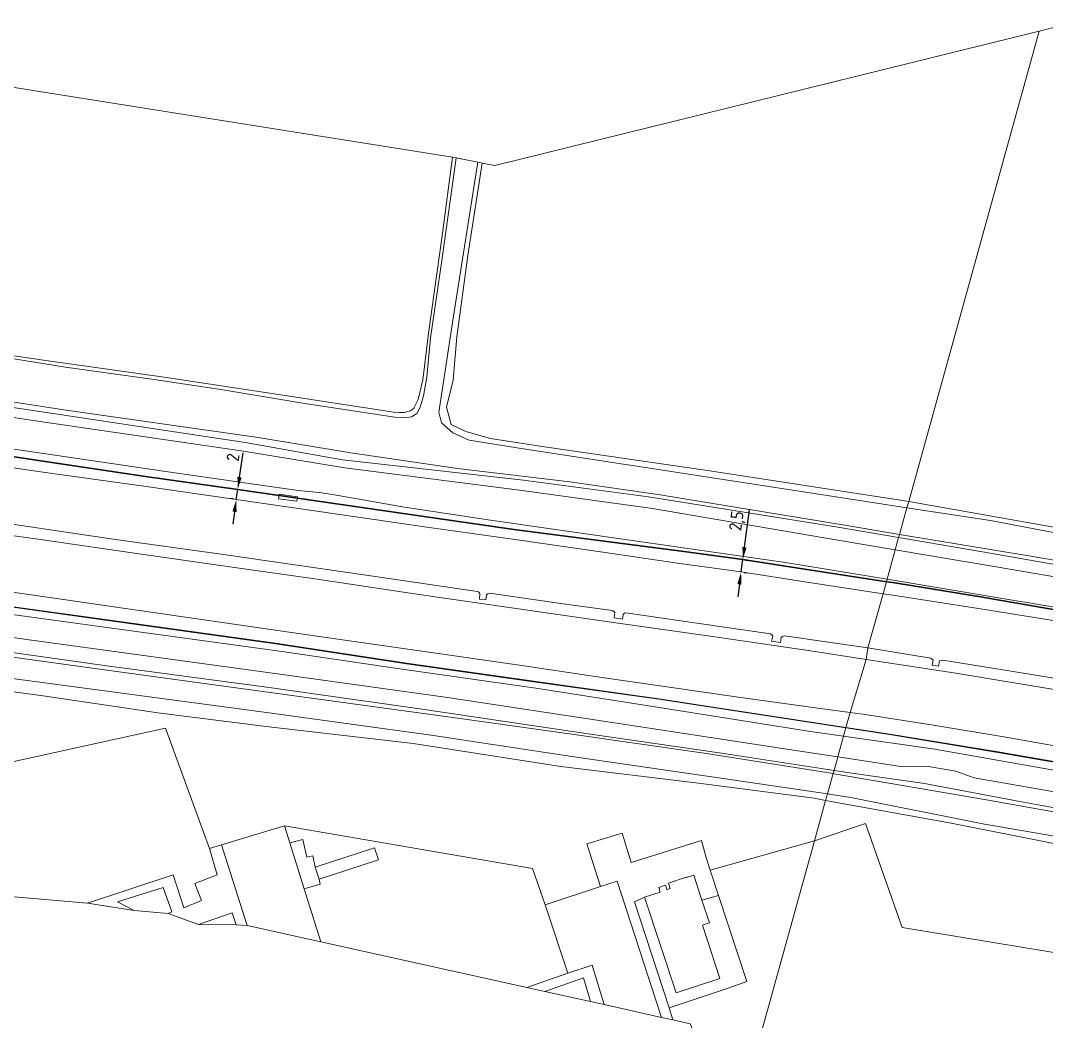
# Model space of a CAD drawing. Header units: metres. Extents: x 112942 to 118371, y 496117 to 499046.
# Drawn here: x 116646.8 to 116852.3, y 497158.4 to 497359 of the extents above; entities that cross this region are included whole.
import ezdxf

# ---------------------------------------------------------------- set-up
doc = ezdxf.new("R2010")
doc.units = ezdxf.units.M
for name, color, linetype, lineweight in [('B-WE-OG-TOPOKAART-G', 7, 'Continuous', 18), ('N-WE-KL-DATA_GLASVEZEL-G', 90, 'KL-GLASVEZEL-N', 35), ('N-WE-KL-DATA_GLASVEZEL-M', 7, 'Continuous', 18)]:
    doc.layers.add(name, color=color, linetype=linetype, lineweight=lineweight)
doc.styles.add('ISO', font='isocp.shx')
doc.linetypes.add('KL-GLASVEZEL-N', pattern='A,4,-1,[101,NLCS.SHX,S=0.5,R=0,X=0,Y=0],-1,4,-1,["G",Standard,S=1,R=0,X=-0.25,Y=-0.5],-1.5', length=12.5)
doc.dimstyles.new('ISO', dxfattribs={"dimtxt": 2.5, "dimasz": 2.5, "dimexe": 1.25, "dimexo": 0.625, "dimtad": 1, "dimtxsty": 'ISO', "dimcen": 2.5, "dimadec": 0, "dimazin": 0, "dimtfac": 1, "dimtmove": 0, "dimatfit": 3, "dimfxl": 0, "dimarcsym": 0})

# ---------------------------------------------------------------- blocks, each defined once
blk = doc.blocks.new('*D39')
at = {"layer": 'Defpoints', "color": 0, "transparency": 16777216}
for p in [(116791.51, 497250.93, 6.3), (116791.51, 497250.93), (116791.17, 497248.45, 2.42)]:
    blk.add_point(p, dxfattribs=at)
at = {"layer": 'N-WE-KL-DATA_GLASVEZEL-M', "color": 0, "lineweight": -2, "transparency": 16777216}
for p, q in [((116791.86, 497253.41), (116792.89, 497260.88)), ((116791.17, 497248.45), (116791.51, 497250.93)), ((116792.13, 497250.84), (116792.75, 497250.76)), ((116791.79, 497248.37), (116792.41, 497248.28)), ((116790.83, 497245.98), (116790.49, 497243.5))]:
    blk.add_line(p, q, dxfattribs=at)
at = {"layer": 'N-WE-KL-DATA_GLASVEZEL-M', "color": 0, "transparency": 16777216}
for points in [[(116791.44, 497253.46), (116792.27, 497253.35), (116791.51, 497250.93)], [(116790.42, 497246.03), (116791.24, 497245.92), (116791.17, 497248.45)]]:
    blk.add_solid(points, dxfattribs=at)
at = {"layer": 'N-WE-KL-DATA_GLASVEZEL-M', "color": 0, "transparency": 16777216, "insert": (116790.5, 497258.66), "char_height": 2.5, "attachment_point": 5, "rotation": 82.117, "style": 'ISO'}
blk.add_mtext('2,5', dxfattribs=at)
blk = doc.blocks.new('*D40')
at = {"layer": 'Defpoints', "color": 0, "transparency": 16777216}
for p in [(116690.34, 497264.97, 6.3), (116690.34, 497264.97), (116690.06, 497262.99, 2.23)]:
    blk.add_point(p, dxfattribs=at)
at = {"layer": 'N-WE-KL-DATA_GLASVEZEL-M', "color": 0, "lineweight": -2, "transparency": 16777216}
for p, q in [((116690.7, 497267.44), (116691.42, 497272.35)), ((116689.73, 497265.06), (116689.11, 497265.15)), ((116690.06, 497262.99), (116690.34, 497264.97)), ((116689.44, 497263.08), (116688.82, 497263.17)), ((116689.7, 497260.52), (116689.34, 497258.04))]:
    blk.add_line(p, q, dxfattribs=at)
at = {"layer": 'N-WE-KL-DATA_GLASVEZEL-M', "color": 0, "transparency": 16777216}
for points in [[(116690.29, 497267.5), (116691.12, 497267.38), (116690.34, 497264.97)], [(116689.28, 497260.58), (116690.11, 497260.46), (116690.06, 497262.99)]]:
    blk.add_solid(points, dxfattribs=at)
at = {"layer": 'N-WE-KL-DATA_GLASVEZEL-M', "color": 0, "transparency": 16777216, "insert": (116689.39, 497271.41), "char_height": 2.5, "attachment_point": 5, "rotation": 81.7216, "style": 'ISO'}
blk.add_mtext('2', dxfattribs=at)

msp = doc.modelspace()

# ---------------------------------------------------------------- linework, layer by layer
at = {"layer": 'B-WE-OG-TOPOKAART-G'}
for points, elevation in [([(116705.831, 497189.323), (116717.764, 497193.198), (116718.557, 497190.756), (116706.624, 497186.881), (116705.831, 497189.323)], -0.153), ([(116783.332, 497182.722), (116784.841, 497178.14), (116783.577, 497177.723), (116783.414, 497177.67), (116786.925, 497167.008), (116778.17, 497164.124), (116771.854, 497183.301), (116774.965, 497184.326), (116774.911, 497184.489), (116774.671, 497185.218), (116776.065, 497185.677), (116776.316, 497184.914), (116776.351, 497184.808), (116776.974, 497185.013), (116776.61, 497186.117), (116780.182, 497187.294), (116780.238, 497187.212), (116781.695, 497187.692), (116783.332, 497182.722)], -0.277)]:
    msp.add_lwpolyline(points, close=True, dxfattribs=dict(at, elevation=elevation))
for points in [[(116947.744, 497337.799, -1.014), (116944.67, 497324.3, -1.069), (116941.339, 497310.714, -0.953), (116938.609, 497299.704, -0.965), (116938.065, 497291.915, -1.165), (116934.715, 497276.08, -1.212), (116932.079, 497262.074, -1.128), (116928.649, 497251.809, -1.043), (116919.758, 497245.258, -1.197), (116899.451, 497249.652, -1.133), (116862.121, 497255.931, -1.283), (116824.745, 497262.597, -1.352), (116850.905, 497356.838, -0.959), (116859.462, 497358.953, -0.947), (116947.744, 497337.799, -1.014)], [(116824.745, 497262.597, -1.352), (116823.959, 497262.737, -1.353), (116784.433, 497268.766, -1.447), (116751.81, 497273.559, -1.417), (116740.944, 497275.204, -1.343), (116736.058, 497276.578, -1.317), (116733.098, 497278.025, -1.18), (116732.138, 497281.475, -1.067), (116733.481, 497286.919, -0.947), (116734.21, 497295.589, -1.153), (116736.437, 497311.866, -1.173), (116739.32, 497330.399, -1.383), (116741.876, 497329.884, -1.113), (116850.905, 497356.838, -0.959), (116824.745, 497262.597, -1.352)], [(116733.371, 497331.596, -1.352), (116731.305, 497315.798, -1.295), (116728.629, 497296.795, -1.268), (116727.417, 497286.945, -1.133), (116726.489, 497282.983, -1.055), (116725.649, 497281.288, -1.088), (116724.93, 497280.738, -1.088), (116723.703, 497280.411, -1.088), (116722.658, 497280.405, -1.091), (116721.614, 497280.474, -1.106), (116698.52, 497283.998, -1.232), (116675.614, 497287.48, -1.265), (116652.4, 497290.795, -1.298), (116626.637, 497294.512, -1.125), (116640.505, 497346.364, -0.991), (116733.371, 497331.596, -1.352)], [(116626.637, 497294.512, -1.125), (116652.4, 497290.795, -1.298), (116675.614, 497287.48, -1.265), (116698.52, 497283.998, -1.232), (116721.614, 497280.474, -1.106), (116722.658, 497280.405, -1.091), (116723.703, 497280.411, -1.088), (116724.93, 497280.738, -1.088), (116725.649, 497281.288, -1.088), (116726.489, 497282.983, -1.055), (116727.417, 497286.945, -1.133), (116728.629, 497296.795, -1.268), (116731.305, 497315.798, -1.295), (116733.371, 497331.596, -1.352)], [(116733.371, 497331.596, -1.352), (116734.113, 497331.447, -1.622), (116731.239, 497310.895, -1.646), (116728.931, 497295.347, -1.646), (116728.195, 497287.49, -1.646), (116727.559, 497283.782, -1.646), (116726.887, 497281.447, -1.646), (116726.234, 497280.187, -1.646), (116725.139, 497279.527, -1.646), (116723.757, 497279.319, -1.646), (116721.795, 497279.449, -1.646), (116703.813, 497282.219, -1.646), (116687.353, 497284.966, -1.646), (116673.583, 497287.005, -1.646), (116655.818, 497289.494, -1.646), (116641.27, 497291.817, -1.646)], [(116641.27, 497291.817, -1.646), (116655.818, 497289.494, -1.646), (116673.583, 497287.005, -1.646), (116687.353, 497284.966, -1.646), (116703.813, 497282.219, -1.646), (116721.795, 497279.449, -1.646), (116723.757, 497279.319, -1.646), (116725.139, 497279.527, -1.646), (116726.234, 497280.187, -1.646), (116726.887, 497281.447, -1.646), (116727.559, 497283.782, -1.646), (116728.195, 497287.49, -1.646), (116728.931, 497295.347, -1.646), (116731.239, 497310.895, -1.646), (116734.113, 497331.447, -1.622), (116738.438, 497330.576, -1.647)], [(116738.438, 497330.576, -1.647), (116733.365, 497298.416, -1.637), (116731.42, 497285.673, -1.63), (116730.622, 497280.452, -1.623), (116731.181, 497278.337, -1.623), (116733.42, 497276.324, -1.64), (116736.677, 497274.867, -1.653), (116747.614, 497273.116, -1.67), (116777.613, 497268.543, -1.68), (116810.176, 497263.527, -1.697), (116824.395, 497261.334, -1.688), (116822.912, 497255.993, -1.661), (116812.739, 497257.683, -1.66), (116774.949, 497263.922, -1.663), (116756.885, 497266.49, -1.673), (116734.359, 497269.212, -1.67), (116713.018, 497272.345, -1.66), (116694.437, 497275.377, -1.66), (116655.946, 497280.856, -1.657), (116625.857, 497285.478, -1.66)], [(116824.745, 497262.597, -1.352), (116824.395, 497261.334, -1.688), (116810.176, 497263.527, -1.697), (116777.613, 497268.543, -1.68), (116747.614, 497273.116, -1.67), (116736.677, 497274.867, -1.653), (116733.42, 497276.324, -1.64), (116731.181, 497278.337, -1.623), (116730.622, 497280.452, -1.623), (116731.42, 497285.673, -1.63), (116733.365, 497298.416, -1.637), (116738.438, 497330.576, -1.647), (116739.32, 497330.399, -1.383), (116736.437, 497311.866, -1.173), (116734.21, 497295.589, -1.153), (116733.481, 497286.919, -0.947), (116732.138, 497281.475, -1.067), (116733.098, 497278.025, -1.18), (116736.058, 497276.578, -1.317), (116740.944, 497275.204, -1.343), (116751.81, 497273.559, -1.417), (116784.433, 497268.766, -1.447), (116823.959, 497262.737, -1.353), (116824.745, 497262.597, -1.352)], [(116822.735, 497255.356, -1.259), (116822.052, 497252.895, -1.005), (116810.535, 497254.83, -1.005), (116773.456, 497261.179, -1.005), (116747.348, 497264.777, -1.096), (116711.792, 497269.349, -1.096), (116691.475, 497272.65, -1.096), (116649.825, 497278.746, -1.056), (116623.494, 497282.76, -1.056), (116623.973, 497284.55, -1.156), (116650.675, 497280.577, -1.153), (116691.824, 497274.387, -1.147), (116711.331, 497270.905, -1.153), (116747.597, 497266.864, -1.367), (116772.633, 497263.514, -1.367), (116810.548, 497257.435, -1.367), (116822.735, 497255.356, -1.259)], [(116822.912, 497255.993, -1.661), (116822.735, 497255.356, -1.259), (116810.548, 497257.435, -1.367), (116772.633, 497263.514, -1.367), (116747.597, 497266.864, -1.367), (116711.331, 497270.905, -1.153), (116691.824, 497274.387, -1.147), (116650.675, 497280.577, -1.153), (116623.973, 497284.55, -1.156), (116624.282, 497285.705, -1.66), (116625.857, 497285.478, -1.66), (116655.946, 497280.856, -1.657), (116694.437, 497275.377, -1.66), (116713.018, 497272.345, -1.66), (116734.359, 497269.212, -1.67), (116756.885, 497266.49, -1.673), (116774.949, 497263.922, -1.663), (116812.739, 497257.683, -1.66), (116822.912, 497255.993, -1.661)], [(116623.494, 497282.76, -1.056), (116649.825, 497278.746, -1.056), (116691.475, 497272.65, -1.096), (116711.792, 497269.349, -1.096), (116747.348, 497264.777, -1.096), (116773.456, 497261.179, -1.005), (116810.535, 497254.83, -1.005), (116822.052, 497252.895, -1.005)], [(116640.459, 497273.785, 1.98), (116678.18, 497268.25, 1.83), (116702.431, 497264.785, 2.013), (116706.73, 497264.4, 1.977), (116710.468, 497263.78, 1.977), (116723.731, 497261.466, 1.947), (116741.01, 497258.803, 2.094), (116800.094, 497250.384, 2.057), (116820.412, 497246.986, 2.132), (116819.613, 497244.108, 2.428), (116803.975, 497246.503, 2.481), (116791.171, 497248.454, 2.421), (116778.893, 497250.154, 2.442), (116763.485, 497252.423, 2.421), (116745.9, 497254.941, 2.334), (116728.716, 497257.386, 2.298), (116706.173, 497260.644, 2.283), (116690.056, 497262.989, 2.232), (116671.568, 497265.617, 2.226), (116653.241, 497268.19, 2.283), (116633.221, 497271.064, 2.325)], [(116822.052, 497252.895, -1.005), (116820.412, 497246.986, 2.132), (116800.094, 497250.384, 2.057), (116741.01, 497258.803, 2.094), (116723.731, 497261.466, 1.947), (116710.468, 497263.78, 1.977), (116706.73, 497264.4, 1.977), (116702.431, 497264.785, 2.013), (116678.18, 497268.25, 1.83), (116640.459, 497273.785, 1.98)], [(116633.221, 497271.064, 2.325), (116653.241, 497268.19, 2.283), (116671.568, 497265.617, 2.226), (116690.056, 497262.989, 2.232), (116706.173, 497260.644, 2.283), (116728.716, 497257.386, 2.298), (116745.9, 497254.941, 2.334), (116763.485, 497252.423, 2.421), (116778.893, 497250.154, 2.442), (116791.171, 497248.454, 2.421), (116803.975, 497246.503, 2.481), (116819.613, 497244.108, 2.428), (116816.592, 497233.224, 2.213)], [(116698.509, 497263.117, 2.034), (116702.189, 497262.643, 2.043), (116702.31, 497263.536, 2.079), (116698.629, 497264.041, 2.034), (116698.509, 497263.117, 2.034)], [(116702.31, 497263.536, 2.079), (116702.189, 497262.643, 2.043), (116698.509, 497263.117, 2.034), (116698.629, 497264.041, 2.034), (116702.31, 497263.536, 2.079)], [(116824.395, 497261.334, -1.688), (116841.125, 497258.753, -1.677), (116868.118, 497253.635, -1.677), (116894.797, 497248.993, -1.667), (116920.574, 497243.943, -1.667), (116921.278, 497242.412, -1.657), (116921.519, 497240.355, -1.66), (116920.295, 497239.115, -1.657), (116918.829, 497239.363, -1.652), (116910.392, 497240.793, -1.67), (116886.801, 497245.24, -1.673), (116848.801, 497251.691, -1.663), (116822.912, 497255.993, -1.661), (116824.395, 497261.334, -1.688)], [(116919.758, 497245.258, -1.197), (116923.162, 497243.951, -1.147), (116924.935, 497241.752, -1.15), (116924.338, 497238.76, -1.167), (116921.611, 497237.866, -1.147), (116919.76, 497238.202, -1.142), (116918.829, 497239.363, -1.652), (116920.295, 497239.115, -1.657), (116921.519, 497240.355, -1.66), (116921.278, 497242.412, -1.657), (116920.574, 497243.943, -1.667), (116894.797, 497248.993, -1.667), (116868.118, 497253.635, -1.677), (116841.125, 497258.753, -1.677), (116824.395, 497261.334, -1.688), (116824.745, 497262.597, -1.352), (116862.121, 497255.931, -1.283), (116899.451, 497249.652, -1.133), (116919.758, 497245.258, -1.197)], [(116617.357, 497259.813, 2.521), (116630.488, 497257.778, 2.558), (116649.871, 497255.098, 2.538), (116670.163, 497252.143, 2.47), (116688.764, 497249.474, 2.448), (116706.273, 497246.993, 2.456), (116725.746, 497244.096, 2.437), (116744.732, 497241.365, 2.4), (116764.672, 497238.484, 2.389), (116786.384, 497235.422, 2.403), (116805.075, 497232.656, 2.372), (116816.236, 497230.914, 2.323), (116813.001, 497220.29, 2.037), (116806.073, 497221.21, 2.022), (116790.19, 497223.44, 2.007), (116761.932, 497227.542, 2.01), (116746.755, 497229.765, 2.085), (116728.64, 497232.398, 2.106), (116708.046, 497235.337, 2.172), (116679.875, 497239.368, 2.136), (116638.271, 497245.412, 2.226), (116614.424, 497248.847, 2.345), (116617.357, 497259.813, 2.521)], [(116636.552, 497259.297, 2.541), (116665.398, 497255, 2.451), (116687.495, 497251.929, 2.439), (116716.056, 497247.786, 2.358), (116738.345, 497244.551, 2.382), (116738.584, 497244.48, 2.385), (116738.831, 497244.138, 2.382), (116738.755, 497243.005, 2.313), (116740.022, 497242.866, 2.296), (116740.156, 497243.9, 2.293), (116740.418, 497244.098, 2.302), (116740.793, 497244.183, 2.302), (116755.062, 497242.158, 2.378), (116765.359, 497240.716, 2.31), (116765.661, 497240.551, 2.31), (116765.862, 497240.323, 2.31), (116765.775, 497239.259, 2.282), (116767.403, 497238.986, 2.263), (116767.585, 497239.952, 2.277), (116767.804, 497240.184, 2.277), (116768.116, 497240.284, 2.277), (116782.752, 497238.129, 2.302), (116797.085, 497236.037, 2.282), (116797.356, 497235.866, 2.282), (116797.527, 497235.678, 2.268), (116797.232, 497234.574, 2.268), (116799.088, 497234.339, 2.268), (116799.224, 497235.305, 2.291), (116799.442, 497235.555, 2.291), (116799.871, 497235.679, 2.291), (116816.592, 497233.224, 2.213), (116816.236, 497230.914, 2.323), (116805.075, 497232.656, 2.372), (116786.384, 497235.422, 2.403), (116764.672, 497238.484, 2.389), (116744.732, 497241.365, 2.4), (116725.746, 497244.096, 2.437), (116706.273, 497246.993, 2.456), (116688.764, 497249.474, 2.448), (116670.163, 497252.143, 2.47), (116649.871, 497255.098, 2.538), (116630.488, 497257.778, 2.558)], [(116816.592, 497233.224, 2.213), (116799.871, 497235.679, 2.291), (116799.442, 497235.555, 2.291), (116799.224, 497235.305, 2.291), (116799.088, 497234.339, 2.268), (116797.232, 497234.574, 2.268), (116797.527, 497235.678, 2.268), (116797.356, 497235.866, 2.282), (116797.085, 497236.037, 2.282), (116782.752, 497238.129, 2.302), (116768.116, 497240.284, 2.277), (116767.804, 497240.184, 2.277), (116767.585, 497239.952, 2.277), (116767.403, 497238.986, 2.263), (116765.775, 497239.259, 2.282), (116765.862, 497240.323, 2.31), (116765.661, 497240.551, 2.31), (116765.359, 497240.716, 2.31), (116755.062, 497242.158, 2.378), (116740.793, 497244.183, 2.302), (116740.418, 497244.098, 2.302), (116740.156, 497243.9, 2.293), (116740.022, 497242.866, 2.296), (116738.755, 497243.005, 2.313), (116738.831, 497244.138, 2.382), (116738.584, 497244.48, 2.385), (116738.345, 497244.551, 2.382), (116716.056, 497247.786, 2.358), (116687.495, 497251.929, 2.439), (116665.398, 497255, 2.451), (116636.552, 497259.297, 2.541)], [(116822.735, 497255.356, -1.259), (116841.836, 497252.097, -1.09), (116872.999, 497246.637, -1.14), (116899.48, 497241.88, -1.14), (116919.76, 497238.202, -1.142), (116922.996, 497234.163, -1.026), (116919.882, 497235.114, -1.026), (116899.423, 497239.338, -1.026), (116873.518, 497244.164, -1.026), (116842.28, 497249.497, -1.005), (116822.052, 497252.895, -1.005), (116822.735, 497255.356, -1.259)], [(116822.912, 497255.993, -1.661), (116848.801, 497251.691, -1.663), (116886.801, 497245.24, -1.673), (116910.392, 497240.793, -1.67), (116918.829, 497239.363, -1.652), (116919.76, 497238.202, -1.142), (116899.48, 497241.88, -1.14), (116872.999, 497246.637, -1.14), (116841.836, 497252.097, -1.09), (116822.735, 497255.356, -1.259), (116822.912, 497255.993, -1.661)], [(116928.814, 497226.548, 2.46), (116925.671, 497228.545, 2.123), (116914.876, 497230.339, 2.267), (116887.743, 497235.403, 2.353), (116883.274, 497236.395, 2.451), (116882.514, 497236.883, 2.451), (116881.806, 497237.822, 2.451), (116879.749, 497238.525, 2.421), (116876.223, 497239.292, 2.388), (116872.59, 497240.024, 2.397), (116869.045, 497240.14, 2.451), (116865.753, 497239.437, 2.481), (116844.37, 497242.979, 2.22), (116820.412, 497246.986, 2.132), (116822.052, 497252.895, -1.005), (116842.28, 497249.497, -1.005), (116873.518, 497244.164, -1.026), (116899.423, 497239.338, -1.026), (116919.882, 497235.114, -1.026), (116922.996, 497234.163, -1.026), (116928.814, 497226.548, 2.46)], [(116662.853, 497239.056, 1.993), (116638.545, 497242.424, 2.018), (116613.624, 497245.877, 2.184), (116614.424, 497248.847, 2.345), (116638.271, 497245.412, 2.226), (116679.875, 497239.368, 2.136), (116708.046, 497235.337, 2.172), (116728.64, 497232.398, 2.106), (116746.755, 497229.765, 2.085), (116761.932, 497227.542, 2.01), (116790.19, 497223.44, 2.007), (116806.073, 497221.21, 2.022), (116813.001, 497220.29, 2.037), (116812.168, 497217.307, 1.907), (116799.072, 497219.322, 1.791), (116774.727, 497223.045, 1.864), (116749.164, 497226.632, 1.937), (116724.136, 497230.167, 1.883), (116697.913, 497234.187, 1.917), (116662.853, 497239.056, 1.993)], [(116853.692, 497238.719, 2.538), (116838.761, 497241.132, 2.484), (116821.561, 497243.81, 2.421), (116819.613, 497244.108, 2.428), (116820.412, 497246.986, 2.132), (116844.37, 497242.979, 2.22)], [(116812.152, 497217.209, 1.907), (116811.693, 497215.575, 1.608), (116805.094, 497216.517, 1.566), (116774.36, 497221.38, 1.623), (116750.06, 497225.197, 1.853), (116721.387, 497229.239, 1.887), (116699.724, 497232.469, 1.893), (116643.225, 497240.201, 1.821), (116613.222, 497244.351, 2.034), (116613.61, 497245.777, 2.184), (116638.532, 497242.324, 2.018), (116662.839, 497238.956, 1.993), (116697.899, 497234.089, 1.917), (116724.122, 497230.069, 1.883), (116749.15, 497226.532, 1.937), (116774.713, 497222.947, 1.864), (116799.056, 497219.224, 1.791), (116812.152, 497217.209, 1.907)], [(116812.168, 497217.307, 1.907), (116812.152, 497217.209, 1.907), (116799.056, 497219.224, 1.791), (116774.713, 497222.947, 1.864), (116749.15, 497226.532, 1.937), (116724.122, 497230.069, 1.883), (116697.899, 497234.089, 1.917), (116662.839, 497238.956, 1.993), (116638.532, 497242.324, 2.018), (116613.61, 497245.777, 2.184), (116613.624, 497245.877, 2.184), (116638.545, 497242.424, 2.018), (116662.853, 497239.056, 1.993), (116697.913, 497234.187, 1.917), (116724.136, 497230.167, 1.883), (116749.164, 497226.632, 1.937), (116774.727, 497223.045, 1.864), (116799.072, 497219.322, 1.791), (116812.168, 497217.307, 1.907)], [(116811.693, 497215.575, 1.608), (116810.539, 497211.417, -0.747), (116799.448, 497213.09, -0.788), (116765.816, 497218.222, -0.692), (116732.368, 497223.288, -0.476), (116698.282, 497228.034, -0.727), (116648.579, 497234.843, -0.569), (116617.926, 497239.226, -0.611), (116612.06, 497240.005, -0.598), (116613.222, 497244.351, 2.034), (116643.225, 497240.201, 1.821), (116699.724, 497232.469, 1.893), (116721.387, 497229.239, 1.887), (116750.06, 497225.197, 1.853), (116774.36, 497221.38, 1.623), (116805.094, 497216.517, 1.566), (116811.693, 497215.575, 1.608)], [(116857.53, 497226.544, 2.282), (116843.184, 497228.908, 2.277), (116831.577, 497230.771, 2.227), (116830.951, 497230.628, 2.218), (116830.739, 497229.563, 2.233), (116829.428, 497229.785, 2.233), (116829.654, 497230.762, 2.233), (116829.154, 497231.217, 2.233), (116816.592, 497233.224, 2.213), (116819.613, 497244.108, 2.428), (116821.561, 497243.81, 2.421), (116838.761, 497241.132, 2.484), (116853.692, 497238.719, 2.538)], [(116844.37, 497242.979, 2.22), (116865.753, 497239.437, 2.481)], [(116810.539, 497211.417, -0.747), (116809.786, 497208.708, -1.023), (116787.253, 497212.138, -1.093), (116760.517, 497216.019, -1.017), (116726.827, 497221.063, -0.903), (116697.119, 497225.252, -0.933), (116664.115, 497229.662, -0.907), (116626.506, 497234.914, -0.937), (116611.203, 497236.803, -0.91), (116612.06, 497240.005, -0.598), (116617.926, 497239.226, -0.611), (116648.579, 497234.843, -0.569), (116698.282, 497228.034, -0.727), (116732.368, 497223.288, -0.476), (116765.816, 497218.222, -0.692), (116799.448, 497213.09, -0.788), (116810.539, 497211.417, -0.747)], [(116809.786, 497208.708, -1.023), (116809.608, 497208.064, -1.393), (116784.246, 497212.076, -1.38), (116757.735, 497215.862, -1.38), (116733.458, 497219.284, -1.387), (116696.854, 497224.326, -1.427), (116660.222, 497229.332, -1.427), (116625.938, 497234.046, -1.427), (116610.973, 497235.941, -1.424), (116611.203, 497236.803, -0.91), (116626.506, 497234.914, -0.937), (116664.115, 497229.662, -0.907), (116697.119, 497225.252, -0.933), (116726.827, 497221.063, -0.903), (116760.517, 497216.019, -1.017), (116787.253, 497212.138, -1.093), (116809.786, 497208.708, -1.023)], [(116809.608, 497208.064, -1.393), (116808.471, 497203.969, -1.463), (116788.056, 497207.033, -1.463), (116757.28, 497211.466, -1.467), (116729.072, 497215.788, -1.463), (116696.098, 497220.322, -1.453), (116643.705, 497227.296, -1.45), (116612.001, 497231.24, -1.447), (116609.794, 497231.535, -1.447), (116610.973, 497235.941, -1.424), (116625.938, 497234.046, -1.427), (116660.222, 497229.332, -1.427), (116696.854, 497224.326, -1.427), (116733.458, 497219.284, -1.387), (116757.735, 497215.862, -1.38), (116784.246, 497212.076, -1.38), (116809.608, 497208.064, -1.393)], [(116855.086, 497224.724, 2.367), (116834.209, 497228.184, 2.314), (116816.236, 497230.914, 2.323), (116816.592, 497233.224, 2.213), (116829.154, 497231.217, 2.233), (116829.654, 497230.762, 2.233), (116829.428, 497229.785, 2.233), (116830.739, 497229.563, 2.233), (116830.951, 497230.628, 2.218), (116831.577, 497230.771, 2.227), (116843.184, 497228.908, 2.277), (116857.53, 497226.544, 2.282)], [(116808.471, 497203.969, -1.463), (116808.114, 497202.682, -1.074), (116805.811, 497203.101, -1.08), (116782.635, 497206.115, -1.18), (116755.067, 497209.446, -1.01), (116725.497, 497214.06, -1.1), (116696.019, 497217.516, -0.713), (116674.336, 497220.24, -0.757), (116651.347, 497223.653, -0.927), (116609.198, 497229.306, -0.901), (116609.794, 497231.535, -1.447), (116612.001, 497231.24, -1.447), (116643.705, 497227.296, -1.45), (116696.098, 497220.322, -1.453), (116729.072, 497215.788, -1.463), (116757.28, 497211.466, -1.467), (116788.056, 497207.033, -1.463), (116808.471, 497203.969, -1.463)], [(116959.054, 497191.11, 2.149), (116952.349, 497192.645, 2.149), (116929.502, 497198.248, 2.099), (116922.845, 497199.658, 2.037), (116906.193, 497203.431, 2.109), (116884.746, 497207.861, 2.091), (116861.525, 497212.253, 2.022), (116844.236, 497215.356, 2.013), (116829.717, 497217.727, 2.013), (116816.052, 497219.885, 2.043), (116813.001, 497220.29, 2.037), (116816.236, 497230.914, 2.323), (116834.209, 497228.184, 2.314), (116855.086, 497224.724, 2.367), (116879.309, 497220.399, 2.387), (116901.274, 497215.966, 2.416), (116921.148, 497211.623, 2.436), (116941.022, 497207.073, 2.471), (116958.448, 497203.027, 2.529)], [(116609.198, 497229.306, -0.901), (116651.347, 497223.653, -0.927), (116674.336, 497220.24, -0.757), (116696.019, 497217.516, -0.713), (116725.497, 497214.06, -1.1), (116755.067, 497209.446, -1.01), (116782.635, 497206.115, -1.18), (116805.811, 497203.101, -1.08), (116808.114, 497202.682, -1.074)], [(116812.168, 497217.307, 1.907), (116813.001, 497220.29, 2.037), (116816.052, 497219.885, 2.043), (116829.717, 497217.727, 2.013), (116844.236, 497215.356, 2.013), (116861.525, 497212.253, 2.022), (116884.746, 497207.861, 2.091), (116906.193, 497203.431, 2.109), (116922.845, 497199.658, 2.037), (116922.317, 497197.276, 1.934), (116916.948, 497198.538, 1.91), (116916.359, 497198.104, 1.91), (116899.39, 497201.679, 1.657), (116890.599, 497203.476, 1.919), (116878.907, 497205.866, 1.846), (116859.976, 497209.381, 1.832), (116842.65, 497212.401, 1.867), (116820.942, 497215.957, 1.858), (116812.168, 497217.307, 1.907)], [(116615.955, 497185.898, -0.267), (116610.362, 497202.677, -0.267), (116601.29, 497199.736, -0.309), (116604.554, 497211.942, -0.153), (116637.562, 497208.767, -0.212), (116675.881, 497217.127, -0.373), (116684.68, 497193.027, -0.327), (116686.257, 497187.751, -0.142), (116681.772, 497186.049, -0.184), (116683.083, 497182.643, -0.299), (116679.58, 497181.181, -0.299), (116677.432, 497187.768, -0.226), (116660.263, 497182.105, -0.164), (116615.955, 497185.898, -0.267)], [(116808.114, 497202.682, -1.074), (116805.858, 497194.554, -0.6), (116784.998, 497188.719, -0.392), (116784.226, 497190.979, -0.236), (116783.251, 497194.667, -0.362), (116769.138, 497190.213, -0.338), (116767.381, 497196.1, -0.541), (116760.29, 497194.009, -0.542), (116762.995, 497185.412, -0.287), (116751.914, 497181.78, -0.28), (116749.381, 497189.021, -0.24), (116699.681, 497197.589, -0.213), (116687.085, 497193.794, -0.31), (116684.68, 497193.027, -0.327), (116675.881, 497217.127, -0.373), (116637.562, 497208.767, -0.212)], [(116860.994, 497207.451, 1.78), (116829.967, 497212.966, 1.723), (116811.693, 497215.575, 1.608), (116812.152, 497217.209, 1.907)], [(116859.958, 497209.283, 1.832), (116842.634, 497212.303, 1.867), (116820.926, 497215.859, 1.858), (116812.152, 497217.209, 1.907), (116812.168, 497217.307, 1.907), (116820.942, 497215.957, 1.858), (116842.65, 497212.401, 1.867), (116859.976, 497209.381, 1.832)], [(116812.152, 497217.209, 1.907), (116820.926, 497215.859, 1.858), (116842.634, 497212.303, 1.867), (116859.958, 497209.283, 1.832)], [(116811.693, 497215.575, 1.608), (116829.967, 497212.966, 1.723), (116860.994, 497207.451, 1.78), (116889.631, 497201.859, 1.883), (116890.199, 497201.734, 2.055), (116908.364, 497197.708, 1.843), (116907.539, 497194.218, -0.427), (116900.621, 497195.293, -0.713), (116884.805, 497198.731, -0.723), (116863.115, 497202.77, -0.68), (116837.836, 497207.206, -0.81), (116834.161, 497208.545, -0.275), (116828.343, 497209.522, -0.275), (116823.203, 497209.507, -0.701), (116810.539, 497211.417, -0.747), (116811.693, 497215.575, 1.608)], [(116810.539, 497211.417, -0.747), (116823.203, 497209.507, -0.701), (116828.343, 497209.522, -0.275), (116834.161, 497208.545, -0.275), (116837.836, 497207.206, -0.81), (116863.115, 497202.77, -0.68), (116884.805, 497198.731, -0.723), (116900.621, 497195.293, -0.713), (116907.539, 497194.218, -0.427), (116906.875, 497191.41, -0.683), (116899.944, 497193.081, -0.9), (116879.336, 497196.56, -1.02), (116846.987, 497202.448, -0.95), (116827.881, 497206.046, -0.71), (116813.798, 497208.097, -1.01), (116809.786, 497208.708, -1.023), (116810.539, 497211.417, -0.747)], [(116808.471, 497203.969, -1.463), (116809.608, 497208.064, -1.393), (116809.832, 497208.029, -1.393), (116840.3, 497202.781, -1.417), (116870.944, 497197.351, -1.44), (116894.266, 497193.069, -1.443), (116904.847, 497191.205, -1.447), (116906.929, 497189.099, -1.474), (116906.257, 497186.366, -1.474), (116903.979, 497186.548, -1.47), (116868.785, 497192.967, -1.46), (116839.964, 497197.929, -1.463), (116813.127, 497203.27, -1.463), (116808.471, 497203.969, -1.463)], [(116809.786, 497208.708, -1.023), (116813.798, 497208.097, -1.01), (116827.881, 497206.046, -0.71), (116846.987, 497202.448, -0.95), (116879.336, 497196.56, -1.02), (116899.944, 497193.081, -0.9), (116906.875, 497191.41, -0.683), (116906.765, 497190.943, -1.128), (116907.351, 497190.818, -1.026), (116906.929, 497189.099, -1.474), (116904.847, 497191.205, -1.447), (116894.266, 497193.069, -1.443), (116870.944, 497197.351, -1.44), (116840.3, 497202.781, -1.417), (116809.832, 497208.029, -1.393), (116809.608, 497208.064, -1.393), (116809.786, 497208.708, -1.023)], [(116808.114, 497202.682, -1.074), (116808.471, 497203.969, -1.463), (116813.127, 497203.27, -1.463), (116839.964, 497197.929, -1.463), (116868.785, 497192.967, -1.46), (116903.979, 497186.548, -1.47), (116906.257, 497186.366, -1.474), (116905.652, 497183.901, -0.959), (116904.928, 497183.7, -0.686), (116881.101, 497188.497, -0.88), (116858.911, 497193.078, -0.903), (116833.236, 497198.113, -1.007), (116808.114, 497202.682, -1.074)], [(116808.114, 497202.682, -1.074), (116833.236, 497198.113, -1.007), (116858.911, 497193.078, -0.903), (116881.101, 497188.497, -0.88), (116904.928, 497183.7, -0.686), (116905.652, 497183.901, -0.959), (116905.749, 497183.878, -0.959), (116914.86, 497181.792, -0.613), (116909.869, 497174.244, -0.532), (116903.299, 497168.099, -0.439), (116898.359, 497163.157, -0.282), (116876.093, 497168.506, -0.143), (116823.417, 497177.198, -0.347), (116816.105, 497198.054, -0.743), (116805.858, 497194.554, -0.6), (116808.114, 497202.682, -1.074)], [(116692.231, 497177.615, -0.38), (116691.254, 497180.738, -0.253), (116687.085, 497193.794, -0.31), (116699.681, 497197.589, -0.213), (116700.749, 497194.187, -0.08), (116703.642, 497184.965, -0.167), (116706.974, 497174.347, -0.23), (116692.231, 497177.615, -0.38)], [(116706.974, 497174.347, -0.23), (116703.642, 497184.965, -0.167), (116706.875, 497185.927, -0.17), (116706.624, 497186.881, -0.153), (116718.557, 497190.756, -0.153), (116717.764, 497193.198, -0.153), (116705.831, 497189.323, -0.153), (116705.385, 497191.608, -0.153), (116704.204, 497191.279, -0.153), (116703.415, 497194.874, -0.08), (116700.749, 497194.187, -0.08), (116699.681, 497197.589, -0.213), (116749.381, 497189.021, -0.24), (116751.914, 497181.78, -0.28), (116756.491, 497168.089, -0.28), (116748.271, 497165.193, -0.29), (116706.974, 497174.347, -0.23)], [(116790.027, 497137.524, -0.192), (116805.858, 497194.554, -0.6), (116816.105, 497198.054, -0.743), (116823.417, 497177.198, -0.347), (116876.093, 497168.506, -0.143), (116898.359, 497163.157, -0.282), (116899.689, 497161.917, -0.366), (116897.728, 497158.97, -0.34), (116895.663, 497155.785, -0.232)], [(116775.244, 497159.214, -0.31), (116766.351, 497186.518, -0.3), (116762.995, 497185.412, -0.287), (116760.29, 497194.009, -0.542), (116767.381, 497196.1, -0.541), (116769.138, 497190.213, -0.338), (116783.251, 497194.667, -0.362), (116784.226, 497190.979, -0.236), (116784.998, 497188.719, -0.392), (116786.674, 497183.613, -0.355), (116783.332, 497182.722, -0.277), (116781.695, 497187.692, -0.277), (116780.238, 497187.212, -0.277), (116780.182, 497187.294, -0.277), (116776.61, 497186.117, -0.277), (116776.974, 497185.013, -0.277), (116776.351, 497184.808, -0.277), (116776.316, 497184.914, -0.277), (116776.065, 497185.677, -0.277), (116774.671, 497185.218, -0.277), (116774.911, 497184.489, -0.277), (116774.965, 497184.326, -0.277), (116771.854, 497183.301, -0.277), (116769.843, 497182.329, -0.213), (116776.774, 497161.138, -0.213), (116777.508, 497158.712, -0.31), (116775.244, 497159.214, -0.31)], [(116660.263, 497182.105, -0.164), (116677.432, 497187.768, -0.226), (116679.58, 497181.181, -0.299), (116683.083, 497182.643, -0.299), (116681.772, 497186.049, -0.184), (116686.257, 497187.751, -0.142), (116684.68, 497193.027, -0.327), (116687.085, 497193.794, -0.31), (116691.254, 497180.738, -0.253), (116692.231, 497177.615, -0.38), (116690.014, 497177.783, -0.175), (116689.223, 497180.128, -0.201), (116682.494, 497177.799, -0.198), (116676.385, 497180.049, -0.122), (116677.158, 497180.354, -0.122), (116675.383, 497185.24, -0.173), (116666.231, 497182.361, -0.173), (116669.618, 497180.623, -0.173), (116660.263, 497182.105, -0.164)], [(116705.831, 497189.323, -0.153), (116706.624, 497186.881, -0.153), (116706.875, 497185.927, -0.17), (116703.642, 497184.965, -0.167), (116700.749, 497194.187, -0.08), (116703.415, 497194.874, -0.08), (116704.204, 497191.279, -0.153), (116705.385, 497191.608, -0.153), (116705.831, 497189.323, -0.153)], [(116805.858, 497194.554, -0.6), (116790.027, 497137.524, -0.192), (116780.999, 497157.938, -0.247), (116777.508, 497158.712, -0.31), (116776.774, 497161.138, -0.213), (116788.405, 497165.007, -0.243), (116792.331, 497166.383, -0.233), (116786.674, 497183.613, -0.355), (116784.998, 497188.719, -0.392), (116805.858, 497194.554, -0.6)], [(116669.618, 497180.623, -0.173), (116666.231, 497182.361, -0.173), (116675.383, 497185.24, -0.173), (116677.158, 497180.354, -0.122), (116676.385, 497180.049, -0.122), (116669.618, 497180.623, -0.173)], [(116763.772, 497161.757, -0.373), (116761.309, 497169.688, -0.327), (116756.491, 497168.089, -0.28), (116751.914, 497181.78, -0.28), (116762.995, 497185.412, -0.287), (116766.351, 497186.518, -0.3), (116775.244, 497159.214, -0.31), (116763.772, 497161.757, -0.373)], [(116783.332, 497182.722, -0.277), (116786.674, 497183.613, -0.355), (116792.331, 497166.383, -0.233), (116788.405, 497165.007, -0.243), (116776.774, 497161.138, -0.213), (116769.843, 497182.329, -0.213), (116771.854, 497183.301, -0.277), (116778.17, 497164.124, -0.277), (116786.925, 497167.008, -0.277), (116783.414, 497177.67, -0.277), (116783.577, 497177.723, -0.277), (116784.841, 497178.14, -0.277), (116783.332, 497182.722, -0.277)], [(116682.494, 497177.799, -0.198), (116689.223, 497180.128, -0.201), (116690.014, 497177.783, -0.175), (116682.494, 497177.799, -0.198)], [(116748.271, 497165.193, -0.29), (116756.491, 497168.089, -0.28), (116761.309, 497169.688, -0.327), (116763.772, 497161.757, -0.373), (116761.002, 497162.371, -0.39), (116759.59, 497167.108, -0.393), (116751.892, 497164.39, -0.327), (116748.271, 497165.193, -0.29)], [(116761.002, 497162.371, -0.39), (116751.892, 497164.39, -0.327), (116759.59, 497167.108, -0.393), (116761.002, 497162.371, -0.39)]]:
    msp.add_polyline3d(points, dxfattribs=at)
at = {"layer": 'N-WE-KL-DATA_GLASVEZEL-G', "elevation": 6.297, "flags": 128}
msp.add_lwpolyline([(116447.908, 497300.203), (116465.238, 497297.672), (116484.7, 497295.014), (116499.765, 497292.854), (116518.539, 497290.195), (116530.143, 497288.552), (116530.143, 497288.552), (116543.156, 497286.449), (116557.771, 497284.095), (116583.542, 497280.464), (116599.888, 497278.119), (116603.095, 497277.66), (116619.573, 497275.303), (116621.152, 497275.082), (116633.544, 497273.341), (116633.545, 497273.341), (116653.547, 497270.317), (116671.848, 497267.597), (116690.341, 497264.969), (116706.459, 497262.623), (116729, 497259.366), (116746.183, 497256.921), (116746.184, 497256.921), (116763.721, 497254.622), (116779.247, 497252.629), (116791.531, 497250.928), (116804.353, 497248.974), (116819.991, 497246.579), (116821.942, 497246.281), (116839.124, 497243.442), (116854.06, 497240.888), (116866.134, 497238.738), (116881.205, 497235.958), (116895.36, 497233.221), (116911.178, 497229.829), (116922.465, 497227.404), (116928.773, 497226.001), (116935.648, 497224.384), (116950.836, 497220.819), (116958.714, 497218.906), (116965.477, 497217.317), (116970.562, 497216.021), (116987.366, 497211.877), (117002.705, 497207.462), (117002.705, 497207.462), (117026.556, 497200.667), (117041.28, 497196.413), (117055.76, 497192.029), (117063.582, 497189.546), (117071.053, 497187.195), (117080.69, 497184.04), (117093.272, 497179.894), (117102.488, 497176.852), (117114.903, 497172.605), (117124.555, 497169.23), (117134.115, 497165.827), (117143.269, 497162.513), (117150.342, 497159.896), (117159.785, 497156.382), (117168.774, 497152.871), (117182.119, 497147.629), (117192.881, 497143.365), (117204.198, 497138.799), (117217.184, 497133.348), (117226.157, 497129.506), (117239.846, 497123.574), (117253.21, 497117.561), (117269.955, 497109.886), (117278.809, 497105.935), (117302.805, 497094.576), (117323.216, 497084.391), (117346.155, 497072.511), (117363.367, 497063.365), (117378.148, 497055.442), (117384.742, 497052.043), (117399.04, 497044.254), (117409.51, 497038.487), (117420.5, 497032.438), (117432.495, 497025.833), (117444.112, 497019.348), (117453.997, 497013.779), (117460.381, 497010.106)], dxfattribs=at)

# ---------------------------------------------------------------- dimensions: what is measured, and where the dimension line sits
at = {"layer": 'N-WE-KL-DATA_GLASVEZEL-M'}
for p1, p2, picture, middle in [((116690.056, 497262.989, 2.232), (116690.344, 497264.968, 6.297), '*D40', (116689.386, 497271.405)), ((116791.171, 497248.454, 2.421), (116791.514, 497250.93, 6.297), '*D39', (116790.502, 497258.663))]:
    dim = msp.add_aligned_dim(p1=p1, p2=p2, distance=0, dimstyle='ISO', dxfattribs=at)
    dim.commit()
    dim.dimension.update_dxf_attribs({"geometry": picture, "text_midpoint": middle})

doc.saveas('drawing.dxf')
